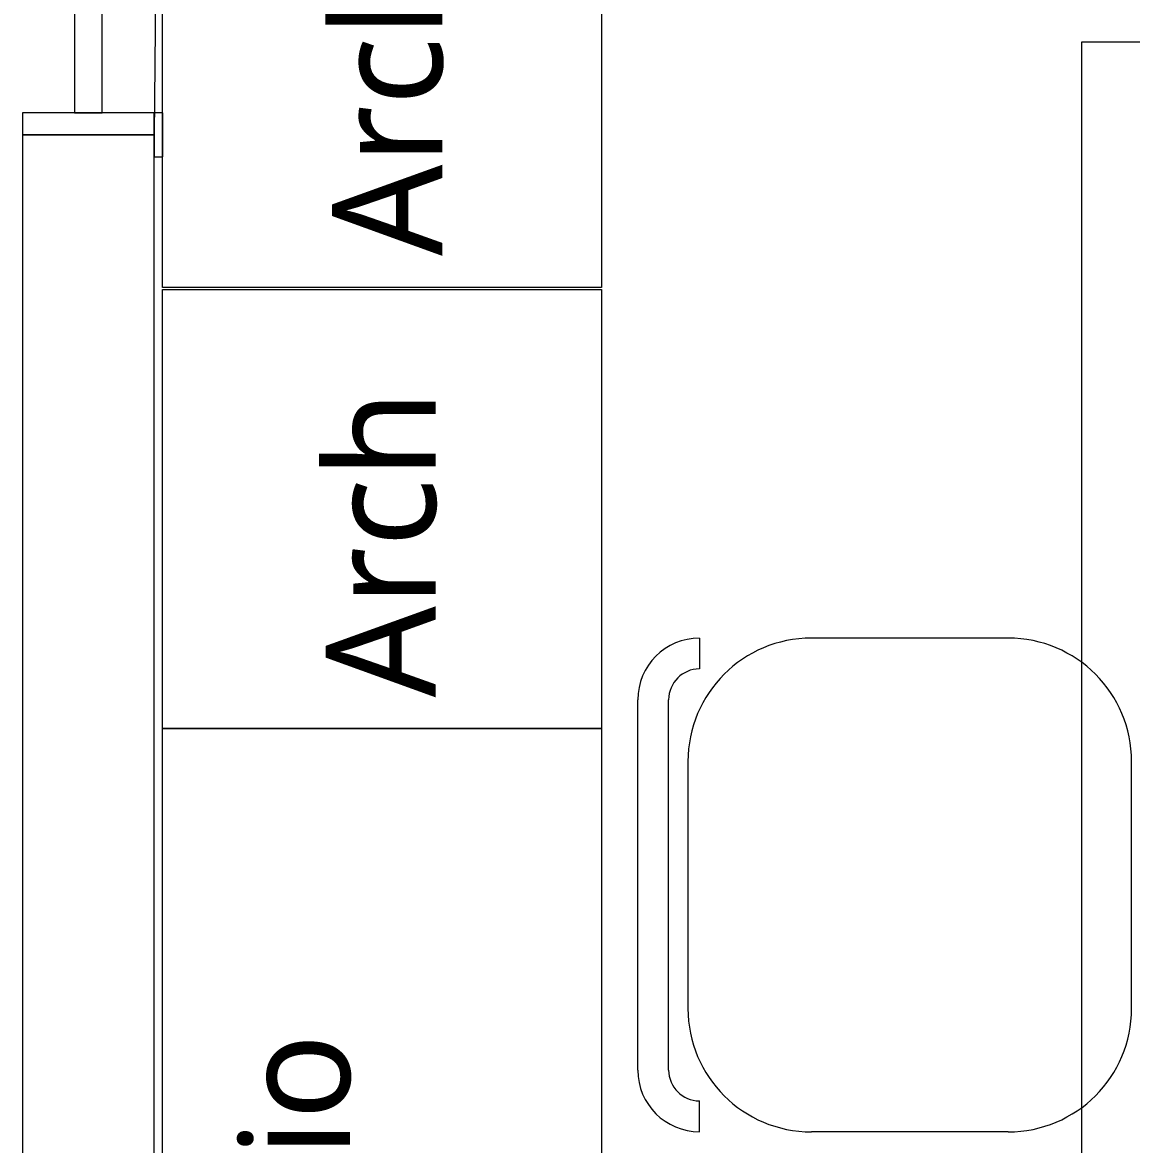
# Model space of a CAD drawing. Header units: metres. Extents: x -17 to 101, y 0 to 79.
# Drawn here: x 60.161 to 61.172, y 23.789 to 24.811 of the extents above; entities that cross this region are included whole.
import ezdxf

# ---------------------------------------------------------------- set-up
doc = ezdxf.new("R2010")
doc.units = ezdxf.units.M
doc.linetypes.add('HIDDEN2', pattern=[0.1875, 0.125, -0.0625])
doc.layers.add('Cotas varias El', color=253, linetype='Continuous', lineweight=13)
doc.layers.add('TOMACORRIENTE', color=5, linetype='HIDDEN2', lineweight=30)
doc.styles.add('Generales', font='trebuc.ttf', dxfattribs={"height": 0.1})

msp = doc.modelspace()

# ---------------------------------------------------------------- linework, layer by layer
at = {"layer": 'Cotas varias El'}
msp.add_line((60.1608, 24.7089), (60.2808, 24.7089), dxfattribs=at)
at = {"layer": 'Cotas varias El', "linetype": 'ByBlock'}
for p, q in [((60.7778, 24.2503), (60.7778, 24.2222)), ((61.0591, 24.2503), (60.8798, 24.2503)), ((60.7216, 23.8566), (60.7216, 24.1941)), ((60.7497, 23.8566), (60.7497, 24.1941)), ((60.7673, 24.1378), (60.7673, 23.9128)), ((61.1716, 23.9128), (61.1716, 24.1378)), ((60.7778, 23.8003), (60.7778, 23.8285)), ((61.0591, 23.8003), (60.8798, 23.8003))]:
    msp.add_line(p, q, dxfattribs=at)
at = {"layer": 'Cotas varias El'}
for points in [[(60.2968, 26.4139), (60.2808, 24.7089), (60.1608, 24.7089), (60.1608, 22.9539), (58.5576, 22.9539), (58.5576, 22.9539), (57.5576, 22.9539), (57.5576, 23.0839), (57.5576, 23.0839), (57.5576, 23.1839), (57.1077, 23.1839), (57.1077, 26.4139), (60.2968, 26.4139)], [(60.6884, 24.5698), (60.2884, 24.5698), (60.2884, 24.9698), (60.6884, 24.9698), (60.6884, 24.5698)], [(61.1264, 23.2939), (61.1264, 24.7939), (61.7264, 24.7939), (61.7264, 23.2939), (61.1264, 23.2939)], [(60.2808, 22.8339), (60.2808, 24.7089)], [(60.6884, 24.1679), (60.2884, 24.1679), (60.2884, 24.5679), (60.6884, 24.5679), (60.6884, 24.1679)], [(60.2884, 22.9679), (60.2884, 24.1679), (60.6884, 24.1679), (60.6884, 22.9679), (60.2884, 22.9679)]]:
    msp.add_lwpolyline(points, dxfattribs=at)
at = {"layer": 'Cotas varias El', "linetype": 'Continuous'}
for points in [[(60.2333, 24.7289), (60.2333, 24.8289), (60.2083, 24.8289), (60.2083, 24.7289)], [(60.1608, 24.7089), (60.2808, 24.7089), (60.2808, 24.7289), (60.1608, 24.7289)], [(60.2808, 24.6889), (60.2888, 24.6889), (60.2888, 24.7289), (60.2808, 24.7289)]]:
    msp.add_lwpolyline(points, close=True, dxfattribs=at)
at = {"layer": 'Cotas varias El', "linetype": 'ByBlock'}
for centre, radius, start, end in [((60.7778, 24.1941), 0.0562, 90, 180), ((60.8798, 24.1378), 0.1125, 90, 180), ((61.0591, 24.1378), 0.1125, 0, 90), ((60.7778, 24.1941), 0.0281, 90, 180), ((60.8798, 23.9128), 0.1125, 180, 270), ((61.0591, 23.9128), 0.1125, 270, 0), ((60.7778, 23.8566), 0.0562, 180, 270), ((60.7778, 23.8566), 0.0281, 180, 270)]:
    msp.add_arc(centre, radius, start, end, dxfattribs=at)
at = {"layer": 'TOMACORRIENTE', "lineweight": 25}
msp.add_arc((61.717, 25.095), 2.0444, 205.1289, 245.9514, dxfattribs=at)

# ---------------------------------------------------------------- texts
at = {"layer": 'Cotas varias El', "char_height": 0.1, "attachment_point": 3, "rotation": 90, "style": 'Generales'}
for s, insert in [('Arch', (60.4434, 24.8787)), ('Arch', (60.4374, 24.4763)), ('Armario ', (60.3592, 23.8899))]:
    msp.add_mtext_dynamic_manual_height_columns(s, width=0.115, gutter_width=1, heights=[0.1165], dxfattribs=dict(at, insert=insert))

doc.saveas('drawing.dxf')
